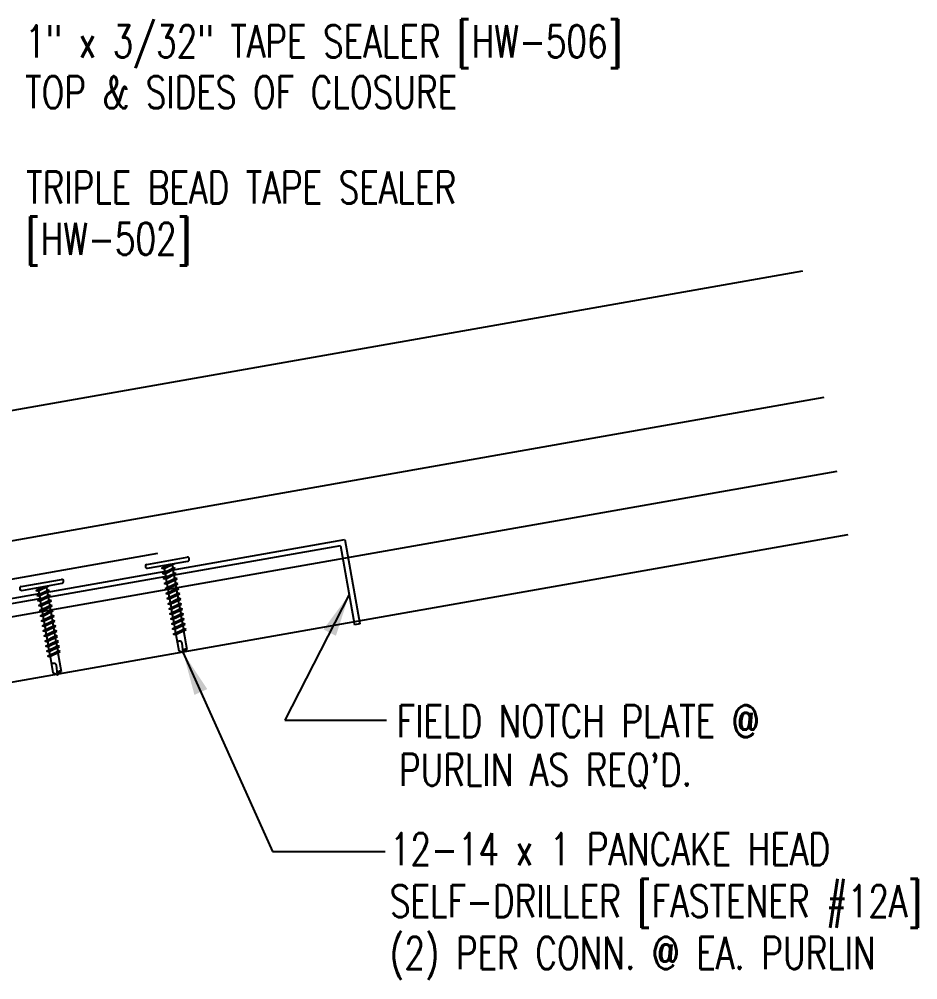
# Model space of a CAD drawing. Header units: inches. Extents: x 3.2 to 43.3, y 23.2 to 39.6.
# Drawn here: x 32.83 to 43.33, y 26.77 to 38 of the extents above; entities that cross this region are included whole.
import ezdxf

# ---------------------------------------------------------------- set-up
doc = ezdxf.new("R2010")
doc.units = ezdxf.units.IN
doc.header["$MEASUREMENT"] = 0
for name, color, linetype in [('FASTENER', 9, 'Continuous'), ('PANEL', 11, 'Continuous'), ('PURLIN', 1, 'Continuous'), ('STLA', 12, 'Continuous'), ('TEXT', 2, 'Continuous'), ('TRIM', 6, 'Continuous')]:
    doc.layers.add(name, color=color, linetype=linetype)
doc.styles.add('TEXT', font='SIMPLEX', dxfattribs={"width": 0.75, "height": 6})
doc.styles.add('TEXT1', font='ROMANS.shx', dxfattribs={"width": 0.75, "height": 0.375})
doc.dimstyles.new('DETAIL$7', dxfattribs={"dimscale": 4, "dimtxt": 6, "dimasz": 0.125, "dimexe": 0.0625, "dimexo": 0.125, "dimgap": 0.0625, "dimtad": 1, "dimdec": 5, "dimzin": 3, "dimdsep": 46, "dimlunit": 4, "dimtxsty": 'TEXT', "dimblk": 'ARCHTICK', "dimcen": 0.0625, "dimclrd": 7, "dimclre": 7, "dimclrt": 2, "dimadec": 0, "dimazin": 0, "dimtfac": 0.666667, "dimtdec": 5, "dimtmove": 0, "dimatfit": 3, "dimfxl": 0, "dimfrac": 2, "dimtolj": 1, "dimtzin": 3, "dimarcsym": 0})

# ---------------------------------------------------------------- blocks, each defined once
blk = doc.blocks.new('sd3')
at = {"layer": 'FASTENER'}
for p, q in [((-0.24, 0.082), (0.24, 0.082)), ((-0.24, 0.037), (0.24, 0.037)), ((-0.078, 0.008), (0.023, 0.037)), ((-0.058, -0.003), (-0.078, 0.008)), ((-0.058, -0.003), (0.08, 0.036)), ((-0.048, 0.037), (-0.048, 0.017)), ((0.05, 0.027), (0.05, -0.016)), ((-0.078, -0.052), (0.06, -0.013)), ((-0.058, -0.064), (-0.078, -0.052)), ((-0.078, -0.112), (0.06, -0.073)), ((-0.058, -0.124), (-0.078, -0.112)), ((-0.058, -0.064), (0.08, -0.024)), ((-0.058, -0.124), (0.08, -0.084)), ((-0.048, -0.001), (-0.048, -0.044)), ((-0.048, -0.061), (-0.048, -0.104)), ((0.05, -0.033), (0.05, -0.076)), ((0.05, -0.093), (0.05, -0.136)), ((0.08, -0.024), (0.06, -0.013)), ((0.08, -0.084), (0.06, -0.073)), ((-0.078, -0.172), (0.06, -0.133)), ((-0.058, -0.184), (-0.078, -0.172)), ((-0.078, -0.232), (0.06, -0.193)), ((-0.058, -0.184), (0.08, -0.144)), ((-0.058, -0.244), (0.08, -0.204)), ((-0.048, -0.121), (-0.048, -0.164)), ((-0.048, -0.181), (-0.048, -0.224)), ((0.05, -0.153), (0.05, -0.196)), ((0.05, -0.213), (0.05, -0.256)), ((0.08, -0.144), (0.06, -0.133)), ((0.08, -0.204), (0.06, -0.193)), ((-0.058, -0.244), (-0.078, -0.232)), ((-0.078, -0.292), (0.06, -0.253)), ((-0.058, -0.304), (-0.078, -0.292)), ((-0.078, -0.353), (0.06, -0.313)), ((-0.058, -0.304), (0.08, -0.264)), ((-0.058, -0.364), (0.08, -0.325)), ((-0.048, -0.241), (-0.048, -0.284)), ((-0.048, -0.301), (-0.048, -0.344)), ((0.05, -0.273), (0.05, -0.316)), ((0.05, -0.333), (0.05, -0.376)), ((0.08, -0.264), (0.06, -0.253)), ((0.08, -0.325), (0.06, -0.313)), ((-0.058, -0.364), (-0.078, -0.353)), ((-0.078, -0.413), (0.06, -0.373)), ((-0.058, -0.424), (-0.078, -0.413)), ((-0.078, -0.473), (0.06, -0.433)), ((-0.058, -0.424), (0.08, -0.385)), ((-0.058, -0.484), (0.08, -0.445)), ((-0.048, -0.361), (-0.048, -0.404)), ((-0.048, -0.421), (-0.048, -0.464)), ((0.05, -0.393), (0.05, -0.436)), ((0.08, -0.385), (0.06, -0.373)), ((0.08, -0.445), (0.06, -0.433)), ((-0.058, -0.484), (-0.078, -0.473)), ((-0.078, -0.533), (0.06, -0.493)), ((-0.058, -0.544), (-0.078, -0.533)), ((-0.078, -0.593), (0.06, -0.553)), ((-0.058, -0.544), (0.08, -0.505)), ((-0.048, -0.481), (-0.048, -0.524)), ((-0.048, -0.541), (-0.048, -0.584)), ((0.05, -0.453), (0.05, -0.496)), ((0.05, -0.513), (0.05, -0.556)), ((0.08, -0.505), (0.06, -0.493)), ((0.08, -0.565), (0.06, -0.553)), ((-0.058, -0.604), (-0.078, -0.593)), ((-0.078, -0.653), (0.06, -0.614)), ((-0.058, -0.664), (-0.078, -0.653)), ((-0.058, -0.604), (0.08, -0.565)), ((-0.058, -0.664), (0.08, -0.625)), ((-0.048, -0.601), (-0.048, -0.644)), ((-0.048, -0.662), (-0.048, -0.704)), ((0.05, -0.573), (0.05, -0.616)), ((0.05, -0.634), (0.05, -0.676)), ((0.08, -0.625), (0.06, -0.614)), ((-0.078, -0.713), (0.06, -0.674)), ((-0.058, -0.724), (-0.078, -0.713)), ((-0.078, -0.773), (0.06, -0.734)), ((-0.058, -0.785), (-0.078, -0.773)), ((-0.058, -0.724), (0.08, -0.685)), ((-0.058, -0.785), (0.08, -0.745)), ((-0.048, -0.722), (-0.048, -0.765)), ((-0.048, -0.782), (-0.048, -0.977)), ((0.05, -0.694), (0.05, -0.737)), ((0.05, -0.754), (0.05, -0.977)), ((0.08, -0.685), (0.06, -0.674)), ((0.08, -0.745), (0.06, -0.734)), ((0, -1.003), (0.009, -0.896)), ((0.001, -1.011), (-0.048, -0.977)), ((0.001, -1.011), (0.05, -0.977))]:
    blk.add_line(p, q, dxfattribs=at)
for centre, radius, start, end in [((-0.238, 0.06), 0.0227, 94.6639, 265.3361), ((0.238, 0.06), 0.0227, 274.6639, 85.3361), ((-0.025, -0.903), 0.0349, 11.1445, 130.906), ((0.032, -1.003), 0.032, 55.4585, 194.8454)]:
    blk.add_arc(centre, radius, start, end, dxfattribs=at)
blk = doc.blocks.new('dsc-HW-502')
at = {"layer": 'TEXT', "style": 'TEXT1', "width": 0.75}
for s, p in [('TRIPLE BEAD TAPE SEALER', (0, 0)), ('[HW-502]', (0, -0.6))]:
    blk.add_text(s, height=0.375, dxfattribs=at).set_placement(p)
at = {"layer": 'TEXT', "style": 'TEXT1', "flags": 1}
for tag, p in [('COLOR', (0, -1.2)), ('CALC', (0, -1.2)), ('OPT1', (0, -1.2)), ('OPT2', (0, -1.2)), ('OPT3', (0, -1.2)), ('GAGE', (0, -1.2)), ('SHPLN', (0, -1.2)), ('PART', (0, -1.2)), ('DESCRIPTION', (0, -1.2)), ('MULTIPLE', (0, -1.2)), ('SPARE1', (0, -1.8)), ('SPARE2', (0, -1.8)), ('SPARE3', (0, -1.8)), ('SPARE4', (0, -1.8)), ('SPARE5', (0, -1.8)), ('SPARE6', (0, -1.8)), ('SPARE7', (0, -1.8)), ('SPARE8', (0, -1.8)), ('SPARE9', (0, -1.8)), ('SPARE10', (0, -1.8))]:
    blk.add_attdef(tag, p, '', height=0.375, dxfattribs=at)
blk = doc.blocks.new('FD-F12a')
at = {"layer": 'TEXT', "style": 'TEXT1', "width": 0.75}
for s, p in [('12-14 x 1 PANCAKE HEAD', (0.0047, -0.0408)), ('SELF-DRILLER [FASTENER #12A]', (0.0047, -0.1926))]:
    blk.add_text(s, height=0.09375, dxfattribs=at).set_placement(p)
blk.add_attdef('(QUANTITY)', (0.0047, -0.3444), '', height=0.0938, dxfattribs=at)
at = {"layer": 'TEXT', "style": 'TEXT1', "flags": 1}
for tag, p in [('Color', (0.0553, -0.5192)), ('Calc', (0.0553, -0.5192)), ('Opt1', (0.0553, -0.5192)), ('Opt2', (0.0553, -0.5192)), ('Opt3', (0.0553, -0.5192)), ('Description', (0.0553, -0.5192)), ('Multiple', (0.0553, -0.5192)), ('Part', (0.0553, -0.5192)), ('Spare1', (0.0553, -0.7067)), ('Spare2', (0.0553, -0.7067)), ('Spare3', (0.0553, -0.7067)), ('Spare4', (0.0553, -0.7067)), ('Spare5', (0.0553, -0.7067)), ('Spare6', (0.0553, -0.7067)), ('Spare7', (0.0553, -0.7067)), ('Spare8', (0.0553, -0.7067)), ('Spare9', (0.0553, -0.7067)), ('Spare10', (0.0553, -0.7067))]:
    blk.add_attdef(tag, p, '', height=0.0938, dxfattribs=at)
blk = doc.blocks.new('_ArchTick')
at = {"color": 0, "linetype": 'ByBlock', "const_width": 0.15}
blk.add_lwpolyline([(-0.5, -0.5), (0.5, 0.5)], dxfattribs=at)

msp = doc.modelspace()

# ---------------------------------------------------------------- linework, layer by layer
at = {"layer": 'PANEL'}
for p, q in [((28.54006, 32.69021), (41.9892, 35.06166)), ((28.80053, 31.213), (42.23607, 33.58205))]:
    msp.add_line(p, q, dxfattribs=at)
at = {"layer": 'PURLIN'}
for p, q in [((22.84852, 29.27452), (42.3881, 32.71988)), ((22.84852, 28.50917), (42.51898, 31.9776))]:
    msp.add_line(p, q, dxfattribs=at)
at = {"layer": 'STLA'}
for p, q in [((22.84852, 29.4872), (36.63583, 31.91828)), ((36.63583, 31.91828), (36.80948, 30.93347)), ((36.58513, 31.84587), (22.84852, 29.42374)), ((36.58513, 31.84587), (36.74793, 30.92261)), ((36.80948, 30.93347), (36.74793, 30.92261))]:
    msp.add_line(p, q, dxfattribs=at)
at = {"layer": 'TRIM'}
msp.add_line((23.61389, 29.85028), (34.44678, 31.76041), dxfattribs=at)

# ---------------------------------------------------------------- block references
at = {"layer": 'FASTENER', "rotation": 10.00000000000012}
for p in [(34.56996, 31.59001), (33.10056, 31.33092)]:
    msp.add_blockref('sd3', p, dxfattribs=at)
at = {"layer": 'TEXT'}
msp.add_blockref('dsc-HW-502', (32.90939, 35.84702), dxfattribs=at)
at = {"layer": 'TEXT', "xscale": 4, "yscale": 4, "zscale": 4}
msp.add_blockref('FD-F12a', (37.14175, 28.27695), dxfattribs=at).add_auto_attribs({'(QUANTITY)': '(2) PER CONN. @ EA. PURLIN'})

# ---------------------------------------------------------------- texts
at = {"layer": 'TEXT', "style": 'TEXT1', "width": 0.75}
for s, p in [('1" x 3/32" TAPE SEALER [HW-506]', (32.89694, 37.55448)), ('TOP & SIDES OF CLOSURE', (32.89694, 36.96057)), ('FIELD NOTCH PLATE @', (37.24031, 29.60862)), ("PURLIN AS REQ'D.", (37.2676, 29.04142))]:
    msp.add_text(s, height=0.375, dxfattribs=at).set_placement(p)

# ---------------------------------------------------------------- leaders
for points in [[(36.68549, 31.27671), (35.93256, 29.81059), (37.12092, 29.81059)], [(34.74625, 30.59409), (35.78764, 28.27534), (37.10642, 28.27534)]]:
    msp.add_leader(points, dimstyle='DETAIL$7')

doc.saveas('drawing.dxf')
